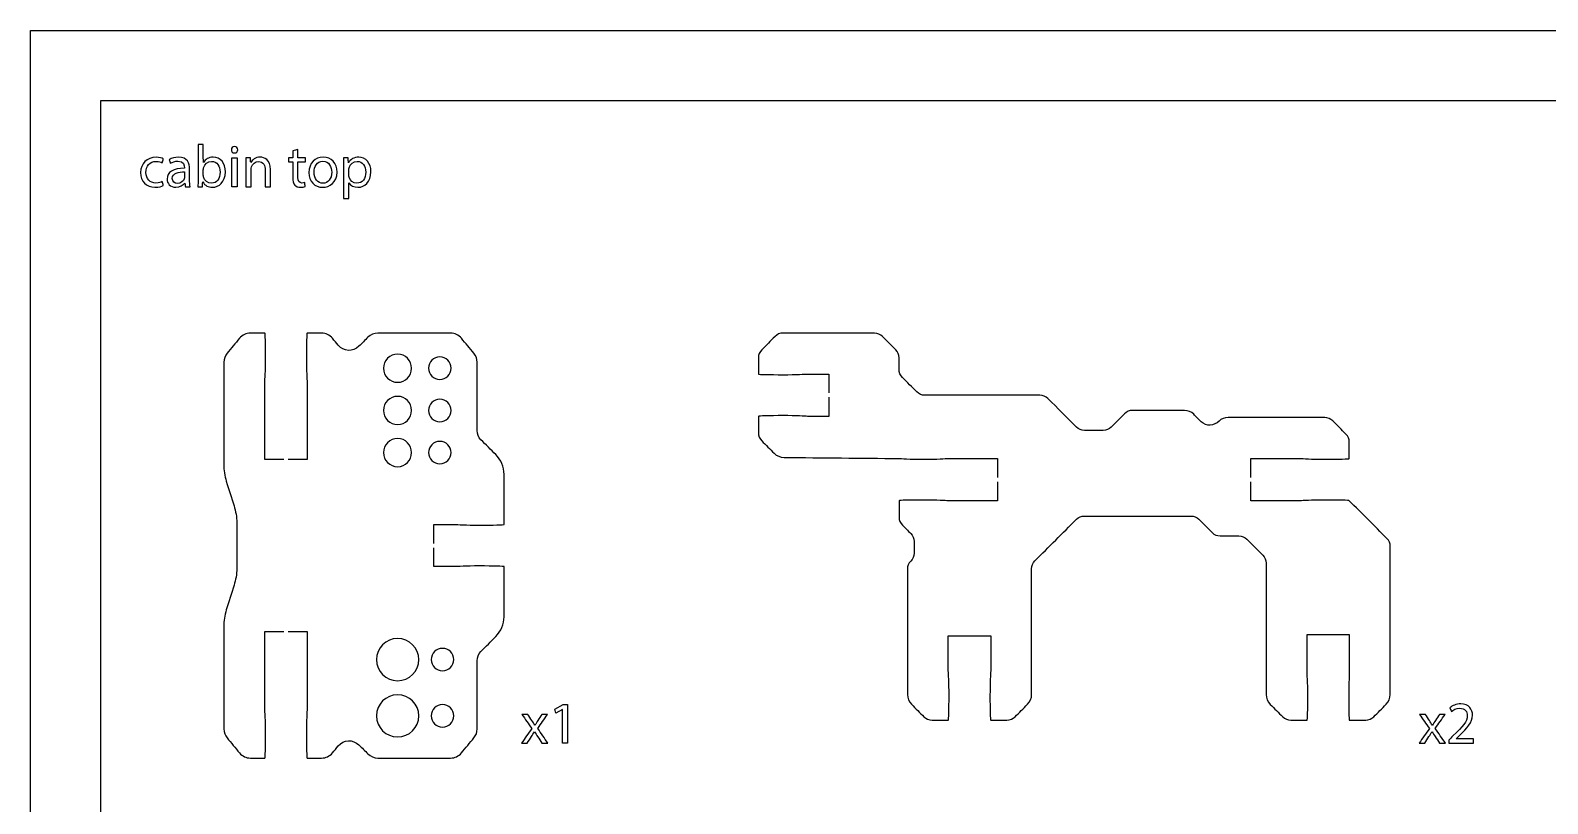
# Model space of a CAD drawing. Extents: x 0 to 430, y 150 to 450.
# Drawn here: x 0 to 107.8, y 395 to 450 of the extents above; entities that cross this region are included whole.
import ezdxf

# ---------------------------------------------------------------- set-up
doc = ezdxf.new("R2010")
doc.units = 0
doc.header["$MEASUREMENT"] = 0
doc.layers.add('DEFAULT', color=18, linetype='CONTINUOUS')

msp = doc.modelspace()

# ---------------------------------------------------------------- linework, layer by layer
at = {"layer": 'DEFAULT', "color": 116}
for points in [[(430, 150), (0, 150), (0, 450), (430, 450)], [(175.24, 340.79), (5, 340.79), (5, 445), (175.24, 445)]]:
    msp.add_lwpolyline(points, close=True, dxfattribs=at)
at = {"layer": 'DEFAULT', "color": 18}
for points in [[(14.33, 440.93), (14.7, 440.93), (14.7, 438.88), (14.33, 438.88)], [(37.83, 401.71), (37.83, 401.71), (37.35, 401.45), (37.28, 401.73), (37.88, 402.06), (38.19, 402.06), (38.19, 399.31), (37.83, 399.31)]]:
    msp.add_lwpolyline(points, close=True, dxfattribs=at)
for points, knots in [([(11.91, 438.88), (11.92, 439.02), (11.92, 439.23), (11.92, 439.41), (11.92, 440.24), (11.92, 441.06), (11.92, 441.89), (12.05, 441.89), (12.17, 441.89), (12.29, 441.89), (12.29, 441.46), (12.29, 441.03), (12.3, 440.6), (12.43, 440.83), (12.67, 440.98), (13, 440.98), (13.51, 440.98), (13.87, 440.55), (13.86, 439.93), (13.86, 439.2), (13.4, 438.84), (12.94, 438.84), (12.65, 438.84), (12.41, 438.95), (12.26, 439.22), (12.25, 439.22), (12.25, 439.22), (12.25, 439.22), (12.24, 439.11), (12.23, 439), (12.23, 438.88), (12.12, 438.88), (12.01, 438.88), (11.91, 438.88)], [0.912, 0.912, 0.912, 0.912, 1.912, 1.912, 1.912, 8.929, 8.929, 8.929, 9.972, 9.972, 9.972, 13.643, 13.643, 13.643, 14.643, 14.643, 14.643, 15.643, 15.643, 15.643, 16.643, 16.643, 16.643, 17.643, 17.643, 17.643, 17.679, 17.679, 17.679, 18.640199, 18.640199, 18.640199, 19.552199, 19.552199, 19.552199, 19.552199]), ([(14.75, 441.51), (14.75, 441.38), (14.66, 441.28), (14.51, 441.28), (14.38, 441.28), (14.29, 441.38), (14.29, 441.51), (14.29, 441.64), (14.38, 441.74), (14.52, 441.74), (14.66, 441.74), (14.75, 441.64), (14.75, 441.51)], [1, 1, 1, 1, 2, 2, 2, 3, 3, 3, 4, 4, 4, 5, 5, 5, 5]), ([(19.02, 441.52), (19.02, 441.32), (19.02, 441.13), (19.02, 440.93), (19.2, 440.93), (19.37, 440.93), (19.55, 440.93), (19.55, 440.84), (19.55, 440.74), (19.55, 440.65), (19.37, 440.65), (19.2, 440.65), (19.02, 440.65), (19.02, 440.28), (19.02, 439.91), (19.02, 439.54), (19.02, 439.29), (19.09, 439.14), (19.3, 439.14), (19.39, 439.14), (19.47, 439.16), (19.51, 439.17), (19.52, 439.08), (19.52, 438.98), (19.53, 438.89), (19.46, 438.86), (19.34, 438.84), (19.2, 438.84), (19.03, 438.84), (18.89, 438.9), (18.8, 439), (18.69, 439.11), (18.65, 439.29), (18.65, 439.53), (18.65, 439.9), (18.65, 440.27), (18.65, 440.65), (18.55, 440.65), (18.44, 440.65), (18.34, 440.65), (18.34, 440.74), (18.34, 440.84), (18.34, 440.93), (18.44, 440.93), (18.55, 440.93), (18.65, 440.93), (18.65, 441.09), (18.65, 441.26), (18.65, 441.42), (18.78, 441.45), (18.9, 441.49), (19.02, 441.52)], [1.067045, 1.067045, 1.067045, 1.067045, 2.734045, 2.734045, 2.734045, 4.246045, 4.246045, 4.246045, 5.050045, 5.050045, 5.050045, 6.562045, 6.562045, 6.562045, 9.692045, 9.692045, 9.692045, 10.692045, 10.692045, 10.692045, 11.692045, 11.692045, 11.692045, 12.4845, 12.4845, 12.4845, 13.4845, 13.4845, 13.4845, 14.4845, 14.4845, 14.4845, 15.4845, 15.4845, 15.4845, 18.6505, 18.6505, 18.6505, 19.5505, 19.5505, 19.5505, 20.3545, 20.3545, 20.3545, 21.2545, 21.2545, 21.2545, 22.6465, 22.6465, 22.6465, 23.713546, 23.713546, 23.713546, 23.713546]), ([(9.45, 438.96), (9.35, 438.91), (9.13, 438.84), (8.86, 438.84), (8.24, 438.84), (7.84, 439.26), (7.84, 439.89), (7.84, 440.52), (8.27, 440.97), (8.94, 440.97), (9.16, 440.97), (9.35, 440.92), (9.45, 440.87), (9.43, 440.77), (9.4, 440.68), (9.37, 440.58), (9.28, 440.63), (9.14, 440.68), (8.94, 440.68), (8.47, 440.68), (8.22, 440.33), (8.22, 439.9), (8.22, 439.43), (8.52, 439.14), (8.93, 439.14), (9.14, 439.14), (9.28, 439.19), (9.38, 439.24), (9.4, 439.15), (9.43, 439.05), (9.45, 438.96)], [0.812419, 0.812419, 0.812419, 0.812419, 1.812419, 1.812419, 1.812419, 2.812419, 2.812419, 2.812419, 3.812419, 3.812419, 3.812419, 4.812419, 4.812419, 4.812419, 5.662022, 5.662022, 5.662022, 6.662022, 6.662022, 6.662022, 7.662022, 7.662022, 7.662022, 8.662022, 8.662022, 8.662022, 9.662022, 9.662022, 9.662022, 10.474441, 10.474441, 10.474441, 10.474441]), ([(11.02, 438.88), (11.01, 438.97), (11, 439.05), (10.99, 439.14), (10.98, 439.14), (10.98, 439.14), (10.97, 439.14), (10.86, 438.98), (10.64, 438.84), (10.35, 438.84), (9.93, 438.84), (9.72, 439.13), (9.72, 439.42), (9.72, 439.92), (10.16, 440.19), (10.95, 440.19), (10.95, 440.2), (10.95, 440.21), (10.95, 440.23), (10.95, 440.4), (10.91, 440.7), (10.49, 440.7), (10.3, 440.7), (10.1, 440.64), (9.95, 440.55), (9.93, 440.63), (9.9, 440.71), (9.87, 440.8), (10.04, 440.91), (10.28, 440.98), (10.54, 440.98), (11.17, 440.98), (11.32, 440.55), (11.32, 440.14), (11.32, 439.88), (11.32, 439.63), (11.32, 439.37), (11.32, 439.2), (11.33, 439.02), (11.36, 438.88), (11.24, 438.88), (11.13, 438.88), (11.02, 438.88)], [0, 0, 0, 0, 0.736804, 0.736804, 0.736804, 0.772804, 0.772804, 0.772804, 1.772804, 1.772804, 1.772804, 2.772804, 2.772804, 2.772804, 3.772804, 3.772804, 3.772804, 3.892804, 3.892804, 3.892804, 4.892804, 4.892804, 4.892804, 5.892804, 5.892804, 5.892804, 6.628076, 6.628076, 6.628076, 7.628076, 7.628076, 7.628076, 8.628076, 8.628076, 8.628076, 10.799076, 10.799076, 10.799076, 11.799076, 11.799076, 11.799076, 12.758076, 12.758076, 12.758076, 12.758076]), ([(12.29, 439.7), (12.29, 439.66), (12.3, 439.61), (12.31, 439.57), (12.38, 439.31), (12.6, 439.13), (12.87, 439.13), (13.26, 439.13), (13.49, 439.45), (13.49, 439.92), (13.49, 440.33), (13.28, 440.68), (12.88, 440.68), (12.63, 440.68), (12.39, 440.51), (12.31, 440.22), (12.3, 440.18), (12.29, 440.13), (12.29, 440.07), (12.29, 439.95), (12.29, 439.83), (12.29, 439.7)], [1.043, 1.043, 1.043, 1.043, 2.043, 2.043, 2.043, 3.043, 3.043, 3.043, 4.043, 4.043, 4.043, 5.043, 5.043, 5.043, 6.043, 6.043, 6.043, 7.043, 7.043, 7.043, 8.086, 8.086, 8.086, 8.086]), ([(15.32, 440.38), (15.32, 440.59), (15.32, 440.76), (15.31, 440.93), (15.42, 440.93), (15.53, 440.93), (15.64, 440.93), (15.64, 440.82), (15.65, 440.7), (15.67, 440.59), (15.77, 440.79), (16, 440.98), (16.34, 440.98), (16.63, 440.98), (17.07, 440.81), (17.07, 440.11), (17.07, 439.7), (17.07, 439.29), (17.07, 438.88), (16.94, 438.88), (16.82, 438.88), (16.69, 438.88), (16.69, 439.28), (16.69, 439.67), (16.69, 440.06), (16.69, 440.39), (16.57, 440.67), (16.22, 440.67), (15.97, 440.67), (15.78, 440.49), (15.72, 440.29), (15.7, 440.24), (15.7, 440.18), (15.7, 440.11), (15.7, 439.7), (15.7, 439.29), (15.7, 438.88), (15.57, 438.88), (15.45, 438.88), (15.32, 438.88), (15.32, 439.38), (15.32, 439.88), (15.32, 440.38)], [4.233, 4.233, 4.233, 4.233, 5.233, 5.233, 5.233, 6.169, 6.169, 6.169, 7.153875, 7.153875, 7.153875, 8.153875, 8.153875, 8.153875, 9.153875, 9.153875, 9.153875, 12.618875, 12.618875, 12.618875, 13.672875, 13.672875, 13.672875, 17.017875, 17.017875, 17.017875, 18.017875, 18.017875, 18.017875, 19.017875, 19.017875, 19.017875, 20.017875, 20.017875, 20.017875, 23.507875, 23.507875, 23.507875, 24.562875, 24.562875, 24.562875, 28.795875, 28.795875, 28.795875, 28.795875]), ([(21.8, 439.92), (21.8, 439.17), (21.27, 438.84), (20.78, 438.84), (20.22, 438.84), (19.8, 439.24), (19.8, 439.89), (19.8, 440.58), (20.25, 440.98), (20.81, 440.98), (21.4, 440.98), (21.8, 440.55), (21.8, 439.92)], [1, 1, 1, 1, 2, 2, 2, 3, 3, 3, 4, 4, 4, 5, 5, 5, 5]), ([(20.17, 439.9), (20.17, 439.45), (20.43, 439.12), (20.8, 439.12), (21.15, 439.12), (21.42, 439.45), (21.42, 439.91), (21.42, 440.26), (21.24, 440.7), (20.8, 440.7), (20.36, 440.7), (20.17, 440.29), (20.17, 439.9)], [0, 0, 0, 0, 1, 1, 1, 2, 2, 2, 3, 3, 3, 4, 4, 4, 4]), ([(22.27, 440.26), (22.27, 440.52), (22.26, 440.74), (22.25, 440.93), (22.36, 440.93), (22.48, 440.93), (22.59, 440.93), (22.59, 440.81), (22.6, 440.7), (22.61, 440.58), (22.76, 440.83), (23.01, 440.98), (23.34, 440.98), (23.84, 440.98), (24.21, 440.56), (24.21, 439.94), (24.21, 439.2), (23.76, 438.84), (23.28, 438.84), (23.01, 438.84), (22.77, 438.95), (22.64, 439.16), (22.64, 438.79), (22.64, 438.42), (22.64, 438.04), (22.51, 438.04), (22.39, 438.04), (22.27, 438.04), (22.27, 438.78), (22.27, 439.52), (22.27, 440.26)], [6.285, 6.285, 6.285, 6.285, 7.285, 7.285, 7.285, 8.234, 8.234, 8.234, 9.254109, 9.254109, 9.254109, 10.254109, 10.254109, 10.254109, 11.254109, 11.254109, 11.254109, 12.254109, 12.254109, 12.254109, 13.278109, 13.278109, 13.278109, 16.432109, 16.432109, 16.432109, 17.475109, 17.475109, 17.475109, 23.760109, 23.760109, 23.760109, 23.760109]), ([(22.64, 439.72), (22.64, 439.66), (22.65, 439.61), (22.65, 439.56), (22.72, 439.31), (22.95, 439.13), (23.21, 439.13), (23.61, 439.13), (23.84, 439.45), (23.84, 439.92), (23.84, 440.33), (23.62, 440.68), (23.23, 440.68), (22.97, 440.68), (22.73, 440.5), (22.66, 440.22), (22.65, 440.17), (22.64, 440.12), (22.64, 440.07), (22.64, 439.95), (22.64, 439.83), (22.64, 439.72)], [0.996, 0.996, 0.996, 0.996, 1.996, 1.996, 1.996, 2.996, 2.996, 2.996, 3.996, 3.996, 3.996, 4.996, 4.996, 4.996, 5.996, 5.996, 5.996, 6.996, 6.996, 6.996, 7.992, 7.992, 7.992, 7.992]), ([(10.96, 439.93), (10.56, 439.94), (10.09, 439.86), (10.09, 439.47), (10.09, 439.23), (10.26, 439.11), (10.45, 439.11), (10.71, 439.11), (10.88, 439.28), (10.94, 439.45), (10.95, 439.49), (10.96, 439.53), (10.96, 439.57), (10.96, 439.69), (10.96, 439.81), (10.96, 439.93)], [1.007, 1.007, 1.007, 1.007, 2.007, 2.007, 2.007, 3.007, 3.007, 3.007, 4.007, 4.007, 4.007, 5.007, 5.007, 5.007, 6.014, 6.014, 6.014, 6.014]), ([(35.36, 401.35), (35.46, 401.21), (35.55, 401.06), (35.65, 400.91), (35.73, 400.8), (35.79, 400.69), (35.86, 400.58), (35.86, 400.58), (35.87, 400.58), (35.87, 400.58), (35.94, 400.7), (36.01, 400.81), (36.07, 400.92), (36.17, 401.06), (36.27, 401.21), (36.36, 401.35), (36.5, 401.35), (36.63, 401.35), (36.76, 401.35), (36.53, 401.02), (36.3, 400.69), (36.07, 400.36), (36.3, 400.01), (36.54, 399.66), (36.78, 399.31), (36.64, 399.31), (36.5, 399.31), (36.36, 399.31), (36.26, 399.46), (36.16, 399.61), (36.06, 399.77), (35.98, 399.89), (35.91, 400), (35.83, 400.12), (35.76, 400), (35.69, 399.89), (35.62, 399.77), (35.52, 399.61), (35.42, 399.46), (35.32, 399.31), (35.18, 399.31), (35.05, 399.31), (34.91, 399.31), (35.15, 399.65), (35.4, 400), (35.64, 400.35), (35.41, 400.69), (35.18, 401.02), (34.94, 401.35), (35.08, 401.35), (35.22, 401.35), (35.36, 401.35)], [0, 0, 0, 0, 1.496308, 1.496308, 1.496308, 2.496308, 2.496308, 2.496308, 2.532308, 2.532308, 2.532308, 3.532308, 3.532308, 3.532308, 5.012538, 5.012538, 5.012538, 6.150538, 6.150538, 6.150538, 9.58363, 9.58363, 9.58363, 13.210133, 13.210133, 13.210133, 14.409133, 14.409133, 14.409133, 15.96931, 15.96931, 15.96931, 16.99231, 16.99231, 16.99231, 17.99231, 17.99231, 17.99231, 19.544886, 19.544886, 19.544886, 20.708886, 20.708886, 20.708886, 24.319335, 24.319335, 24.319335, 27.775641, 27.775641, 27.775641, 28.950641, 28.950641, 28.950641, 28.950641]), ([(99.16, 401.35), (99.25, 401.21), (99.35, 401.06), (99.45, 400.91), (99.52, 400.8), (99.59, 400.69), (99.65, 400.58), (99.66, 400.58), (99.66, 400.58), (99.67, 400.58), (99.74, 400.7), (99.8, 400.81), (99.87, 400.92), (99.97, 401.06), (100.06, 401.21), (100.16, 401.35), (100.29, 401.35), (100.43, 401.35), (100.56, 401.35), (100.33, 401.02), (100.09, 400.69), (99.86, 400.36), (100.1, 400.01), (100.34, 399.66), (100.58, 399.31), (100.44, 399.31), (100.3, 399.31), (100.16, 399.31), (100.06, 399.46), (99.96, 399.61), (99.86, 399.77), (99.78, 399.89), (99.71, 400), (99.63, 400.12), (99.56, 400), (99.49, 399.89), (99.41, 399.77), (99.32, 399.61), (99.22, 399.46), (99.12, 399.31), (98.98, 399.31), (98.84, 399.31), (98.71, 399.31), (98.95, 399.65), (99.19, 400), (99.44, 400.35), (99.2, 400.69), (98.97, 401.02), (98.74, 401.35), (98.88, 401.35), (99.02, 401.35), (99.16, 401.35)], [1.175, 1.175, 1.175, 1.175, 2.671308, 2.671308, 2.671308, 3.671308, 3.671308, 3.671308, 3.707308, 3.707308, 3.707308, 4.707308, 4.707308, 4.707308, 6.187538, 6.187538, 6.187538, 7.325538, 7.325538, 7.325538, 10.75863, 10.75863, 10.75863, 14.385133, 14.385133, 14.385133, 15.584133, 15.584133, 15.584133, 17.14431, 17.14431, 17.14431, 18.16731, 18.16731, 18.16731, 19.16731, 19.16731, 19.16731, 20.719886, 20.719886, 20.719886, 21.883886, 21.883886, 21.883886, 25.494335, 25.494335, 25.494335, 28.950641, 28.950641, 28.950641, 30.125641, 30.125641, 30.125641, 30.125641]), ([(100.82, 399.31), (100.82, 399.38), (100.82, 399.46), (100.82, 399.53), (100.92, 399.63), (101.02, 399.72), (101.12, 399.82), (101.82, 400.49), (102.14, 400.84), (102.14, 401.26), (102.14, 401.54), (102, 401.79), (101.59, 401.79), (101.34, 401.79), (101.14, 401.67), (101.01, 401.56), (100.97, 401.65), (100.93, 401.74), (100.89, 401.82), (101.08, 401.98), (101.35, 402.1), (101.67, 402.1), (102.26, 402.1), (102.51, 401.7), (102.51, 401.3), (102.51, 400.8), (102.14, 400.39), (101.56, 399.83), (101.49, 399.76), (101.42, 399.69), (101.34, 399.62), (101.76, 399.62), (102.17, 399.62), (102.58, 399.62), (102.58, 399.51), (102.58, 399.41), (102.58, 399.31), (101.99, 399.31), (101.41, 399.31), (100.82, 399.31)], [4.977, 4.977, 4.977, 4.977, 5.624, 5.624, 5.624, 6.777406, 6.777406, 6.777406, 7.777406, 7.777406, 7.777406, 8.777406, 8.777406, 8.777406, 9.777406, 9.777406, 9.777406, 10.592847, 10.592847, 10.592847, 11.592847, 11.592847, 11.592847, 12.592847, 12.592847, 12.592847, 13.592847, 13.592847, 13.592847, 14.465054, 14.465054, 14.465054, 17.967054, 17.967054, 17.967054, 18.843054, 18.843054, 18.843054, 23.820054, 23.820054, 23.820054, 23.820054])]:
    msp.add_open_spline(points, degree=3, knots=knots, dxfattribs=at)
at = {"layer": 'DEFAULT', "color": 1}
for points, knots in [([(18.02, 419.47), (17.57, 419.47), (17.12, 419.47), (16.67, 419.47), (16.67, 421.3), (16.67, 423.13), (16.67, 424.97), (16.67, 425.18), (16.72, 425.75), (16.72, 426.72), (16.72, 427.69), (16.7, 428.47), (16.67, 428.47), (16.33, 428.47), (15.98, 428.47), (15.64, 428.47), (15.34, 428.47), (15.06, 428.33), (14.87, 428.1), (14.57, 427.75), (14.28, 427.39), (13.98, 427.04), (13.84, 426.86), (13.75, 426.63), (13.75, 426.4), (13.75, 423.97), (13.75, 421.55), (13.75, 419.13), (13.75, 418.72), (13.81, 418.32), (13.93, 417.93), (14.12, 417.35), (14.3, 416.77), (14.48, 416.18), (14.6, 415.8), (14.67, 415.39), (14.67, 414.99), (14.67, 413.9), (14.67, 412.82), (14.67, 411.73), (14.67, 411.32), (14.6, 410.92), (14.48, 410.54), (14.3, 409.95), (14.12, 409.37), (13.93, 408.78), (13.81, 408.4), (13.75, 408), (13.75, 407.59), (13.75, 405.17), (13.75, 402.74), (13.75, 400.32), (13.75, 400.09), (13.84, 399.86), (13.98, 399.68), (14.28, 399.33), (14.57, 398.97), (14.87, 398.61), (15.06, 398.38), (15.34, 398.25), (15.64, 398.25), (15.98, 398.25), (16.33, 398.25), (16.67, 398.25), (16.7, 398.25), (16.72, 399.03), (16.72, 400), (16.72, 400.97), (16.67, 401.54), (16.67, 401.75), (16.67, 403.58), (16.67, 405.42), (16.67, 407.25), (17.12, 407.25), (17.57, 407.25), (18.02, 407.25)], [0, 0, 0, 0, 3.83, 3.83, 3.83, 19.43, 19.43, 19.43, 20.43, 20.43, 20.43, 21.43, 21.43, 21.43, 24.35, 24.35, 24.35, 25.35, 25.35, 25.35, 29.28459, 29.28459, 29.28459, 30.28459, 30.28459, 30.28459, 50.89459, 50.89459, 50.89459, 51.89459, 51.89459, 51.89459, 57.103669, 57.103669, 57.103669, 58.103669, 58.103669, 58.103669, 67.343669, 67.343669, 67.343669, 68.343669, 68.343669, 68.343669, 73.552747, 73.552747, 73.552747, 74.552747, 74.552747, 74.552747, 95.162747, 95.162747, 95.162747, 96.162747, 96.162747, 96.162747, 100.097338, 100.097338, 100.097338, 101.097338, 101.097338, 101.097338, 104.017338, 104.017338, 104.017338, 105.017338, 105.017338, 105.017338, 106.017338, 106.017338, 106.017338, 121.617338, 121.617338, 121.617338, 125.437338, 125.437338, 125.437338, 125.437338]), ([(28.67, 413.51), (28.67, 413.96), (28.67, 414.41), (28.67, 414.86), (29.17, 414.86), (29.67, 414.86), (30.17, 414.86), (30.38, 414.86), (30.95, 414.81), (31.92, 414.81), (32.89, 414.81), (33.67, 414.83), (33.67, 414.86), (33.67, 416.05), (33.67, 417.23), (33.67, 418.42), (33.67, 418.95), (33.46, 419.46), (33.08, 419.83), (32.73, 420.18), (32.38, 420.54), (32.02, 420.89), (31.85, 421.06), (31.76, 421.3), (31.76, 421.54), (31.76, 423.16), (31.76, 424.78), (31.76, 426.4), (31.76, 426.63), (31.68, 426.86), (31.53, 427.04), (31.23, 427.39), (30.94, 427.75), (30.64, 428.1), (30.45, 428.33), (30.17, 428.47), (29.87, 428.47), (28.15, 428.47), (26.43, 428.47), (24.71, 428.47), (24.44, 428.47), (24.19, 428.36), (24, 428.18), (23.79, 427.96), (23.57, 427.75), (23.36, 427.53), (22.94, 427.12), (22.26, 427.15), (21.88, 427.6), (21.75, 427.77), (21.61, 427.94), (21.47, 428.1), (21.28, 428.33), (21, 428.47), (20.7, 428.47), (20.36, 428.47), (20.01, 428.47), (19.67, 428.47), (19.64, 428.47), (19.62, 427.69), (19.62, 426.72), (19.62, 425.75), (19.67, 425.18), (19.67, 424.97), (19.67, 423.13), (19.67, 421.3), (19.67, 419.47), (19.22, 419.47), (18.77, 419.47), (18.32, 419.47)], [0, 0, 0, 0, 3.83, 3.83, 3.83, 8.08, 8.08, 8.08, 9.08, 9.08, 9.08, 10.08, 10.08, 10.08, 20.17, 20.17, 20.17, 21.17, 21.17, 21.17, 25.412641, 25.412641, 25.412641, 26.412641, 26.412641, 26.412641, 40.172641, 40.172641, 40.172641, 41.172641, 41.172641, 41.172641, 45.107231, 45.107231, 45.107231, 46.107231, 46.107231, 46.107231, 60.737231, 60.737231, 60.737231, 61.737231, 61.737231, 61.737231, 64.3111, 64.3111, 64.3111, 65.3111, 65.3111, 65.3111, 67.151018, 67.151018, 67.151018, 68.151018, 68.151018, 68.151018, 71.061018, 71.061018, 71.061018, 72.061018, 72.061018, 72.061018, 73.061018, 73.061018, 73.061018, 88.661018, 88.661018, 88.661018, 92.491018, 92.491018, 92.491018, 92.491018]), ([(86.75, 418.2), (86.75, 418.65), (86.75, 419.1), (86.75, 419.55), (87.92, 419.55), (89.08, 419.55), (90.25, 419.55), (90.46, 419.55), (91.03, 419.5), (92, 419.5), (92.97, 419.5), (93.75, 419.52), (93.75, 419.55), (93.75, 419.94), (93.75, 420.33), (93.75, 420.72), (93.75, 420.93), (93.67, 421.13), (93.51, 421.29), (93.2, 421.6), (92.89, 421.91), (92.57, 422.23), (92.42, 422.38), (92.22, 422.46), (92, 422.46), (89.71, 422.46), (87.42, 422.46), (85.13, 422.46), (84.89, 422.46), (84.66, 422.37), (84.49, 422.21), (84.13, 421.86), (83.58, 421.81), (83.22, 422.17), (83.04, 422.34), (82.86, 422.52), (82.69, 422.7), (82.52, 422.87), (82.28, 422.97), (82.04, 422.97), (80.81, 422.97), (79.57, 422.97), (78.34, 422.97), (78.12, 422.97), (77.92, 422.88), (77.77, 422.73), (77.45, 422.41), (77.14, 422.1), (76.82, 421.79), (76.67, 421.64), (76.47, 421.55), (76.25, 421.55), (75.81, 421.55), (75.37, 421.55), (74.92, 421.55), (74.71, 421.55), (74.5, 421.64), (74.35, 421.79), (73.68, 422.46), (73, 423.14), (72.33, 423.82), (72.18, 423.97), (71.97, 424.05), (71.76, 424.05), (69.03, 424.05), (66.31, 424.05), (63.58, 424.05), (63.37, 424.05), (63.17, 424.14), (63.01, 424.29), (62.67, 424.63), (62.33, 424.97), (61.99, 425.31), (61.84, 425.47), (61.75, 425.67), (61.75, 425.89), (61.75, 426.16), (61.75, 426.44), (61.75, 426.72), (61.75, 426.93), (61.67, 427.13), (61.51, 427.29), (61.2, 427.6), (60.89, 427.91), (60.57, 428.23), (60.42, 428.38), (60.22, 428.46), (60, 428.46), (57.83, 428.47), (55.67, 428.47), (53.5, 428.47), (53.28, 428.47), (53.08, 428.38), (52.93, 428.23), (52.61, 427.92), (52.3, 427.6), (51.99, 427.29), (51.84, 427.14), (51.75, 426.93), (51.75, 426.72), (51.75, 426.33), (51.75, 425.94), (51.75, 425.55), (51.75, 425.53), (52.54, 425.51), (53.5, 425.51), (54.47, 425.51), (55.04, 425.55), (55.25, 425.55), (55.75, 425.55), (56.25, 425.55), (56.75, 425.55), (56.75, 425.11), (56.75, 424.66), (56.75, 424.21)], [0, 0, 0, 0, 3.82, 3.82, 3.82, 13.74, 13.74, 13.74, 14.74, 14.74, 14.74, 15.74, 15.74, 15.74, 19.05, 19.05, 19.05, 20.05, 20.05, 20.05, 23.82595, 23.82595, 23.82595, 24.82595, 24.82595, 24.82595, 44.30595, 44.30595, 44.30595, 45.30595, 45.30595, 45.30595, 46.30595, 46.30595, 46.30595, 48.427271, 48.427271, 48.427271, 49.427271, 49.427271, 49.427271, 59.917271, 59.917271, 59.917271, 60.917271, 60.917271, 60.917271, 64.693221, 64.693221, 64.693221, 65.693221, 65.693221, 65.693221, 69.463221, 69.463221, 69.463221, 70.463221, 70.463221, 70.463221, 78.587881, 78.587881, 78.587881, 79.587881, 79.587881, 79.587881, 102.747881, 102.747881, 102.747881, 103.747881, 103.747881, 103.747881, 107.863242, 107.863242, 107.863242, 108.863242, 108.863242, 108.863242, 111.223242, 111.223242, 111.223242, 112.223242, 112.223242, 112.223242, 115.999192, 115.999192, 115.999192, 116.999192, 116.999192, 116.999192, 135.429195, 135.429195, 135.429195, 136.429195, 136.429195, 136.429195, 140.198081, 140.198081, 140.198081, 141.198081, 141.198081, 141.198081, 144.508081, 144.508081, 144.508081, 145.508081, 145.508081, 145.508081, 146.508081, 146.508081, 146.508081, 150.758081, 150.758081, 150.758081, 154.578081, 154.578081, 154.578081, 154.578081]), ([(26.1, 426.97), (26.66, 426.97), (27.1, 426.52), (27.1, 425.97), (27.1, 425.42), (26.66, 424.97), (26.1, 424.97), (25.55, 424.97), (25.1, 425.42), (25.1, 425.97), (25.1, 426.52), (25.55, 426.97), (26.1, 426.97)], [1, 1, 1, 1, 2, 2, 2, 3, 3, 3, 4, 4, 4, 5, 5, 5, 5]), ([(29.11, 426.77), (29.55, 426.77), (29.91, 426.41), (29.91, 425.97), (29.91, 425.53), (29.55, 425.17), (29.11, 425.17), (28.66, 425.17), (28.3, 425.53), (28.3, 425.97), (28.3, 426.41), (28.66, 426.77), (29.11, 426.77)], [1, 1, 1, 1, 2, 2, 2, 3, 3, 3, 4, 4, 4, 5, 5, 5, 5]), ([(26.1, 423.97), (26.66, 423.97), (27.1, 423.52), (27.1, 422.97), (27.1, 422.42), (26.66, 421.97), (26.1, 421.97), (25.55, 421.97), (25.1, 422.42), (25.1, 422.97), (25.1, 423.52), (25.55, 423.97), (26.1, 423.97)], [1, 1, 1, 1, 2, 2, 2, 3, 3, 3, 4, 4, 4, 5, 5, 5, 5]), ([(56.75, 423.91), (56.75, 423.46), (56.75, 423), (56.75, 422.55), (56.25, 422.55), (55.75, 422.55), (55.25, 422.55), (55.04, 422.55), (54.47, 422.6), (53.5, 422.6), (52.54, 422.6), (51.75, 422.58), (51.75, 422.55), (51.75, 422.16), (51.75, 421.77), (51.75, 421.38), (51.75, 421.17), (51.84, 420.96), (51.99, 420.81), (52.28, 420.52), (52.58, 420.22), (52.87, 419.92), (53.06, 419.74), (53.31, 419.63), (53.57, 419.63), (56.3, 419.6), (59.02, 419.58), (61.75, 419.55), (61.82, 419.55), (62.53, 419.5), (63.5, 419.5), (64.47, 419.5), (65.04, 419.55), (65.25, 419.55), (66.42, 419.55), (67.58, 419.55), (68.75, 419.55), (68.75, 419.1), (68.75, 418.65), (68.75, 418.2)], [0, 0, 0, 0, 3.84, 3.84, 3.84, 8.09, 8.09, 8.09, 9.09, 9.09, 9.09, 10.09, 10.09, 10.09, 13.4, 13.4, 13.4, 14.4, 14.4, 14.4, 17.956754, 17.956754, 17.956754, 18.956754, 18.956754, 18.956754, 42.137895, 42.137895, 42.137895, 43.137895, 43.137895, 43.137895, 44.137895, 44.137895, 44.137895, 54.057895, 54.057895, 54.057895, 57.887895, 57.887895, 57.887895, 57.887895]), ([(29.11, 423.77), (29.55, 423.77), (29.91, 423.41), (29.91, 422.97), (29.91, 422.53), (29.55, 422.17), (29.11, 422.17), (28.66, 422.17), (28.3, 422.53), (28.3, 422.97), (28.3, 423.41), (28.66, 423.77), (29.11, 423.77)], [1, 1, 1, 1, 2, 2, 2, 3, 3, 3, 4, 4, 4, 5, 5, 5, 5]), ([(26.1, 420.97), (26.66, 420.97), (27.1, 420.52), (27.1, 419.97), (27.1, 419.42), (26.66, 418.97), (26.1, 418.97), (25.55, 418.97), (25.1, 419.42), (25.1, 419.97), (25.1, 420.52), (25.55, 420.97), (26.1, 420.97)], [1, 1, 1, 1, 2, 2, 2, 3, 3, 3, 4, 4, 4, 5, 5, 5, 5]), ([(29.11, 419.17), (28.66, 419.17), (28.3, 419.53), (28.3, 419.97), (28.3, 420.41), (28.66, 420.77), (29.11, 420.77), (29.55, 420.77), (29.91, 420.41), (29.91, 419.97), (29.91, 419.53), (29.55, 419.17), (29.11, 419.17)], [1, 1, 1, 1, 2, 2, 2, 3, 3, 3, 4, 4, 4, 5, 5, 5, 5]), ([(68.75, 417.9), (68.75, 417.45), (68.75, 417), (68.75, 416.55), (67.58, 416.55), (66.42, 416.55), (65.25, 416.55), (65.04, 416.55), (64.47, 416.6), (63.5, 416.6), (62.53, 416.6), (61.75, 416.58), (61.75, 416.55), (61.75, 416.16), (61.75, 415.77), (61.75, 415.38), (61.75, 415.17), (61.84, 414.96), (61.99, 414.81), (62.18, 414.62), (62.38, 414.42), (62.58, 414.22), (62.73, 414.07), (62.81, 413.87), (62.81, 413.66), (62.81, 413.38), (62.81, 413.1), (62.81, 412.82), (62.81, 412.61), (62.73, 412.4), (62.58, 412.25), (62.42, 412.1), (62.34, 411.89), (62.34, 411.68), (62.34, 408.71), (62.34, 405.74), (62.34, 402.78), (62.34, 402.51), (62.45, 402.25), (62.63, 402.07), (62.93, 401.77), (63.22, 401.48), (63.52, 401.18), (63.67, 401.03), (63.87, 400.94), (64.09, 400.94), (64.48, 400.94), (64.87, 400.94), (65.25, 400.94), (65.28, 400.94), (65.3, 401.73), (65.3, 402.69), (65.3, 403.66), (65.25, 404.23), (65.25, 404.44), (65.25, 405.28), (65.25, 406.11), (65.25, 406.95), (66.25, 406.95), (67.26, 406.95), (68.26, 406.95), (68.26, 406.11), (68.26, 405.28), (68.26, 404.44), (68.26, 404.23), (68.21, 403.66), (68.21, 402.69), (68.21, 401.73), (68.23, 400.94), (68.26, 400.94), (68.64, 400.94), (69.03, 400.94), (69.42, 400.94), (69.64, 400.94), (69.84, 401.03), (69.99, 401.18), (70.29, 401.48), (70.58, 401.77), (70.88, 402.07), (71.07, 402.25), (71.17, 402.51), (71.17, 402.78), (71.17, 405.76), (71.17, 408.74), (71.17, 411.71), (71.17, 411.93), (71.26, 412.13), (71.41, 412.28), (72.39, 413.26), (73.37, 414.24), (74.35, 415.23), (74.5, 415.38), (74.71, 415.46), (74.92, 415.46), (77.44, 415.46), (79.97, 415.46), (82.49, 415.46), (82.7, 415.46), (82.91, 415.38), (83.06, 415.23), (83.37, 414.91), (83.69, 414.6), (84, 414.28), (84.15, 414.13), (84.36, 414.05), (84.57, 414.05), (85.02, 414.05), (85.46, 414.05), (85.9, 414.05), (86.12, 414.05), (86.32, 413.96), (86.47, 413.81), (86.85, 413.43), (87.23, 413.06), (87.6, 412.68), (87.75, 412.53), (87.84, 412.33), (87.84, 412.11), (87.84, 409), (87.84, 405.89), (87.84, 402.77), (87.84, 402.51), (87.94, 402.25), (88.13, 402.06), (88.43, 401.77), (88.72, 401.47), (89.02, 401.18), (89.17, 401.03), (89.37, 400.94), (89.59, 400.94), (89.98, 400.94), (90.36, 400.94), (90.75, 400.94), (90.78, 400.94), (90.8, 401.72), (90.8, 402.69), (90.8, 403.66), (90.75, 404.23), (90.75, 404.44), (90.75, 405.31), (90.75, 406.18), (90.75, 407.04), (91.75, 407.04), (92.75, 407.04), (93.75, 407.04), (93.75, 406.18), (93.75, 405.31), (93.75, 404.44), (93.75, 404.23), (93.71, 403.66), (93.71, 402.69), (93.71, 401.77), (93.72, 401.02), (93.75, 400.94), (94.14, 400.94), (94.53, 400.94), (94.92, 400.94), (95.13, 400.94), (95.33, 401.03), (95.49, 401.18), (95.78, 401.48), (96.08, 401.77), (96.37, 402.07), (96.56, 402.25), (96.66, 402.51), (96.66, 402.78), (96.66, 406.28), (96.66, 409.79), (96.66, 413.3), (96.66, 413.51), (96.58, 413.72), (96.43, 413.87), (95.54, 414.76), (94.64, 415.66), (93.75, 416.55), (93.75, 416.58), (92.97, 416.6), (92, 416.6), (91.03, 416.6), (90.46, 416.55), (90.25, 416.55), (89.08, 416.55), (87.92, 416.55), (86.75, 416.55), (86.75, 417), (86.75, 417.45), (86.75, 417.9)], [0, 0, 0, 0, 3.83, 3.83, 3.83, 13.75, 13.75, 13.75, 14.75, 14.75, 14.75, 15.75, 15.75, 15.75, 19.05, 19.05, 19.05, 20.05, 20.05, 20.05, 22.411737, 22.411737, 22.411737, 23.411737, 23.411737, 23.411737, 25.771737, 25.771737, 25.771737, 26.771737, 26.771737, 26.771737, 27.771737, 27.771737, 27.771737, 53.021737, 53.021737, 53.021737, 54.021737, 54.021737, 54.021737, 57.571413, 57.571413, 57.571413, 58.571413, 58.571413, 58.571413, 61.871413, 61.871413, 61.871413, 62.871413, 62.871413, 62.871413, 63.871413, 63.871413, 63.871413, 70.961413, 70.961413, 70.961413, 79.471413, 79.471413, 79.471413, 86.561413, 86.561413, 86.561413, 87.561413, 87.561413, 87.561413, 88.561413, 88.561413, 88.561413, 91.861413, 91.861413, 91.861413, 92.861413, 92.861413, 92.861413, 96.418167, 96.418167, 96.418167, 97.418167, 97.418167, 97.418167, 122.758167, 122.758167, 122.758167, 123.758167, 123.758167, 123.758167, 135.552708, 135.552708, 135.552708, 136.552708, 136.552708, 136.552708, 157.992708, 157.992708, 157.992708, 158.992708, 158.992708, 158.992708, 162.768658, 162.768658, 162.768658, 163.768658, 163.768658, 163.768658, 167.538658, 167.538658, 167.538658, 168.538658, 168.538658, 168.538658, 173.064142, 173.064142, 173.064142, 174.064142, 174.064142, 174.064142, 200.544142, 200.544142, 200.544142, 201.544142, 201.544142, 201.544142, 205.093818, 205.093818, 205.093818, 206.093818, 206.093818, 206.093818, 209.393818, 209.393818, 209.393818, 210.393818, 210.393818, 210.393818, 211.393818, 211.393818, 211.393818, 218.773818, 218.773818, 218.773818, 227.283818, 227.283818, 227.283818, 234.663818, 234.663818, 234.663818, 235.663818, 235.663818, 235.663818, 236.663818, 236.663818, 236.663818, 239.963818, 239.963818, 239.963818, 240.963818, 240.963818, 240.963818, 244.513494, 244.513494, 244.513494, 245.513494, 245.513494, 245.513494, 275.353494, 275.353494, 275.353494, 276.353494, 276.353494, 276.353494, 287.087375, 287.087375, 287.087375, 288.087375, 288.087375, 288.087375, 289.087375, 289.087375, 289.087375, 299.007375, 299.007375, 299.007375, 302.847375, 302.847375, 302.847375, 302.847375]), ([(18.32, 407.25), (18.77, 407.25), (19.22, 407.25), (19.67, 407.25), (19.67, 405.42), (19.67, 403.58), (19.67, 401.75), (19.67, 401.54), (19.62, 400.97), (19.62, 400), (19.62, 399.03), (19.64, 398.25), (19.67, 398.25), (20.01, 398.25), (20.36, 398.25), (20.7, 398.25), (21, 398.25), (21.28, 398.38), (21.47, 398.61), (21.61, 398.78), (21.75, 398.95), (21.88, 399.11), (22.26, 399.57), (22.94, 399.6), (23.36, 399.18), (23.57, 398.97), (23.79, 398.76), (24, 398.54), (24.19, 398.36), (24.44, 398.25), (24.71, 398.25), (26.43, 398.25), (28.15, 398.25), (29.87, 398.25), (30.17, 398.25), (30.45, 398.38), (30.64, 398.61), (30.94, 398.97), (31.23, 399.33), (31.53, 399.68), (31.68, 399.86), (31.76, 400.09), (31.76, 400.32), (31.76, 401.94), (31.76, 403.56), (31.76, 405.17), (31.76, 405.42), (31.85, 405.65), (32.02, 405.83), (32.38, 406.18), (32.73, 406.53), (33.08, 406.89), (33.46, 407.26), (33.67, 407.77), (33.67, 408.3), (33.67, 409.48), (33.67, 410.67), (33.67, 411.86), (33.67, 411.89), (32.89, 411.91), (31.92, 411.91), (30.95, 411.91), (30.38, 411.86), (30.17, 411.86), (29.67, 411.86), (29.17, 411.86), (28.67, 411.86), (28.67, 412.31), (28.67, 412.76), (28.67, 413.21)], [0, 0, 0, 0, 3.84, 3.84, 3.84, 19.44, 19.44, 19.44, 20.44, 20.44, 20.44, 21.44, 21.44, 21.44, 24.35, 24.35, 24.35, 25.35, 25.35, 25.35, 27.189918, 27.189918, 27.189918, 28.189918, 28.189918, 28.189918, 30.763787, 30.763787, 30.763787, 31.763787, 31.763787, 31.763787, 46.393787, 46.393787, 46.393787, 47.393787, 47.393787, 47.393787, 51.328377, 51.328377, 51.328377, 52.328377, 52.328377, 52.328377, 66.088377, 66.088377, 66.088377, 67.088377, 67.088377, 67.088377, 71.331018, 71.331018, 71.331018, 72.331018, 72.331018, 72.331018, 82.431018, 82.431018, 82.431018, 83.431018, 83.431018, 83.431018, 84.431018, 84.431018, 84.431018, 88.681018, 88.681018, 88.681018, 92.511018, 92.511018, 92.511018, 92.511018]), ([(26.1, 403.75), (25.28, 403.75), (24.6, 404.42), (24.6, 405.25), (24.6, 406.08), (25.28, 406.75), (26.1, 406.75), (26.93, 406.75), (27.61, 406.08), (27.61, 405.25), (27.61, 404.42), (26.93, 403.75), (26.1, 403.75)], [1, 1, 1, 1, 2, 2, 2, 3, 3, 3, 4, 4, 4, 5, 5, 5, 5]), ([(29.3, 406.05), (29.74, 406.05), (30.1, 405.69), (30.1, 405.25), (30.1, 404.81), (29.74, 404.45), (29.3, 404.45), (28.86, 404.45), (28.5, 404.81), (28.5, 405.25), (28.5, 405.69), (28.86, 406.05), (29.3, 406.05)], [1, 1, 1, 1, 2, 2, 2, 3, 3, 3, 4, 4, 4, 5, 5, 5, 5]), ([(26.1, 399.75), (25.28, 399.75), (24.6, 400.42), (24.6, 401.25), (24.6, 402.08), (25.28, 402.75), (26.1, 402.75), (26.93, 402.75), (27.61, 402.08), (27.61, 401.25), (27.61, 400.42), (26.93, 399.75), (26.1, 399.75)], [1, 1, 1, 1, 2, 2, 2, 3, 3, 3, 4, 4, 4, 5, 5, 5, 5]), ([(29.3, 402.05), (29.74, 402.05), (30.1, 401.69), (30.1, 401.25), (30.1, 400.81), (29.74, 400.45), (29.3, 400.45), (28.86, 400.45), (28.5, 400.81), (28.5, 401.25), (28.5, 401.69), (28.86, 402.05), (29.3, 402.05)], [1, 1, 1, 1, 2, 2, 2, 3, 3, 3, 4, 4, 4, 5, 5, 5, 5])]:
    msp.add_open_spline(points, degree=3, knots=knots, dxfattribs=at)

doc.saveas('drawing.dxf')
